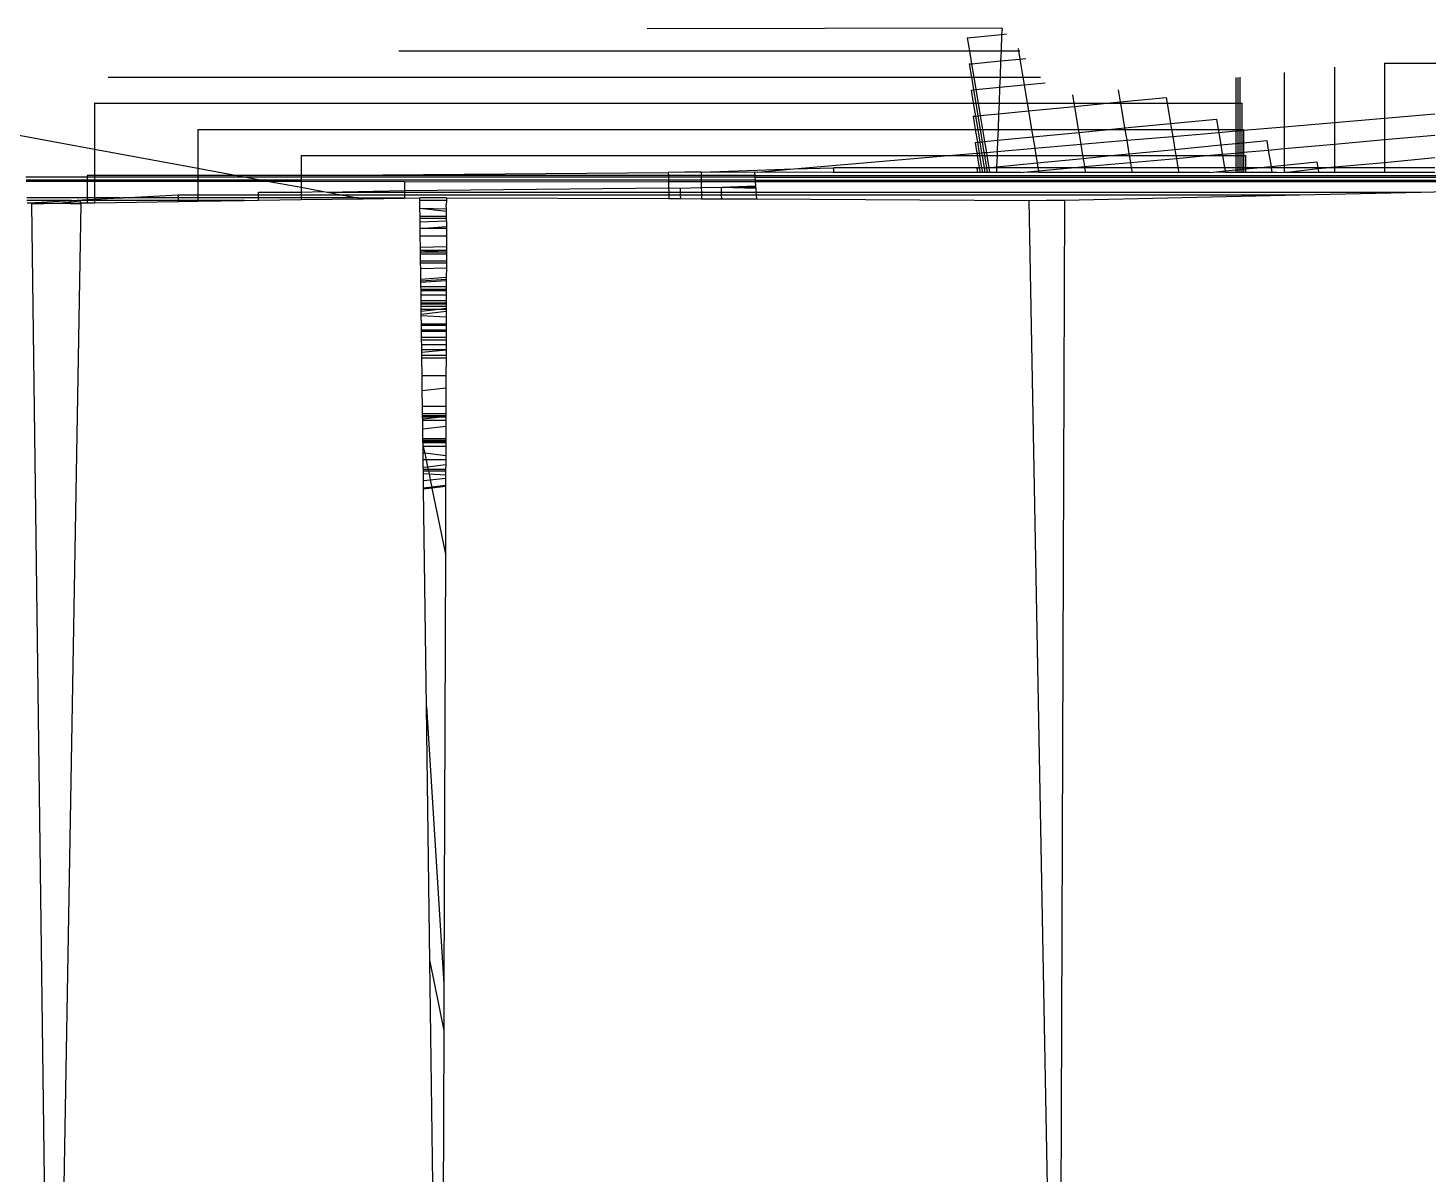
# Model space of a CAD drawing. Extents: x -24961 to 905641, y -154323 to 635957.
# Drawn here: x 395578.5 to 395630.2, y -104245.3 to -104203 of the extents above; entities that cross this region are included whole.
import ezdxf

# ---------------------------------------------------------------- set-up
doc = ezdxf.new("R2010")
doc.units = 0
doc.header["$LTSCALE"] = 1000
doc.header["$MEASUREMENT"] = 0

msp = doc.modelspace()

# ---------------------------------------------------------------- linework, layer by layer
for p, q in [((395601.382, -104202.993), (395614.49, -104202.972)), ((395614.506, -104202.993), (395614.481, -104203.209)), ((395614.49, -104202.972), (395614.506, -104202.993)), ((395613.209, -104203.333), (395614.481, -104203.209)), ((395613.209, -104203.333), (395613.29, -104203.82)), ((395614.481, -104203.209), (395614.458, -104203.82)), ((395614.481, -104203.209), (395614.663, -104203.192)), ((395592.202, -104203.82), (395613.29, -104203.82)), ((395613.29, -104203.82), (395614.458, -104203.82)), ((395613.29, -104203.82), (395613.369, -104204.292)), ((395614.458, -104203.82), (395614.444, -104204.188)), ((395614.444, -104204.188), (395615.154, -104204.119)), ((395614.458, -104203.82), (395615.104, -104203.82)), ((395615.089, -104203.734), (395615.104, -104203.82)), ((395615.104, -104203.82), (395615.154, -104204.119)), ((395615.104, -104203.82), (395615.157, -104203.82)), ((395615.154, -104204.119), (395615.376, -104204.097)), ((395615.154, -104204.119), (395615.265, -104204.788)), ((395613.281, -104204.301), (395613.369, -104204.292)), ((395613.281, -104204.301), (395613.363, -104204.788)), ((395613.369, -104204.292), (395614.444, -104204.188)), ((395613.369, -104204.292), (395613.452, -104204.788)), ((395614.444, -104204.188), (395614.421, -104204.788)), ((395624.922, -104204.618), (395624.922, -104206.624)), ((395626.779, -104204.422), (395626.779, -104206.464)), ((395628.636, -104204.267), (395633.93, -104204.267)), ((395628.636, -104204.267), (395628.636, -104206.304)), ((395581.46, -104204.788), (395613.363, -104204.788)), ((395613.363, -104204.788), (395613.452, -104204.788)), ((395613.363, -104204.788), (395613.441, -104205.26)), ((395613.452, -104204.788), (395614.421, -104204.788)), ((395613.452, -104204.788), (395613.529, -104205.252)), ((395613.529, -104205.252), (395614.407, -104205.166)), ((395614.407, -104205.166), (395614.385, -104205.756)), ((395614.421, -104204.788), (395614.407, -104205.166)), ((395614.407, -104205.166), (395615.314, -104205.078)), ((395614.421, -104204.788), (395615.265, -104204.788)), ((395615.265, -104204.788), (395615.919, -104204.788)), ((395615.265, -104204.788), (395615.314, -104205.078)), ((395615.314, -104205.078), (395616.088, -104205.003)), ((395615.314, -104205.078), (395615.427, -104205.756)), ((395623.138, -104204.806), (395623.138, -104205.756)), ((395623.21, -104204.798), (395623.21, -104205.756)), ((395623.282, -104204.791), (395623.282, -104205.756)), ((395613.353, -104205.269), (395613.441, -104205.26)), ((395613.353, -104205.269), (395613.435, -104205.756)), ((395613.441, -104205.26), (395613.529, -104205.252)), ((395613.441, -104205.26), (395613.524, -104205.756)), ((395613.529, -104205.252), (395613.613, -104205.756)), ((395617.099, -104205.443), (395617.151, -104205.756)), ((395618.793, -104205.264), (395618.867, -104205.708)), ((395618.867, -104205.708), (395620.564, -104205.543)), ((395620.564, -104205.543), (395620.599, -104205.756)), ((395580.959, -104205.756), (395613.435, -104205.756)), ((395580.959, -104205.756), (395580.959, -104207.451)), ((395613.435, -104205.756), (395613.513, -104206.228)), ((395613.435, -104205.756), (395613.524, -104205.756)), ((395613.524, -104205.756), (395613.613, -104205.756)), ((395613.524, -104205.756), (395613.601, -104206.22)), ((395613.613, -104205.756), (395613.689, -104206.211)), ((395613.613, -104205.756), (395614.385, -104205.756)), ((395613.689, -104206.211), (395614.37, -104206.145)), ((395614.37, -104206.145), (395614.348, -104206.724)), ((395614.385, -104205.756), (395614.37, -104206.145)), ((395614.37, -104206.145), (395615.474, -104206.037)), ((395614.385, -104205.756), (395615.427, -104205.756)), ((395615.427, -104205.756), (395617.151, -104205.756)), ((395615.427, -104205.756), (395615.474, -104206.037)), ((395615.474, -104206.037), (395617.17, -104205.873)), ((395615.474, -104206.037), (395615.588, -104206.724)), ((395617.151, -104205.756), (395618.37, -104205.756)), ((395617.151, -104205.756), (395617.17, -104205.873)), ((395617.17, -104205.873), (395618.37, -104205.756)), ((395617.17, -104205.873), (395617.312, -104206.724)), ((395618.37, -104205.756), (395618.867, -104205.708)), ((395618.37, -104205.756), (395618.875, -104205.756)), ((395618.867, -104205.708), (395618.875, -104205.756)), ((395618.875, -104205.756), (395620.599, -104205.756)), ((395618.875, -104205.756), (395619.027, -104206.667)), ((395620.599, -104205.756), (395623.138, -104205.756)), ((395620.599, -104205.756), (395620.724, -104206.502)), ((395623.138, -104205.756), (395623.138, -104206.724)), ((395623.138, -104205.756), (395623.21, -104205.756)), ((395623.21, -104205.756), (395623.21, -104206.724)), ((395623.21, -104205.756), (395623.282, -104205.756)), ((395623.282, -104205.756), (395623.282, -104206.724)), ((395623.282, -104205.756), (395623.354, -104205.756)), ((395623.354, -104205.756), (395623.354, -104206.724)), ((395628.636, -104206.304), (395630.492, -104206.145)), ((395584.776, -104206.724), (395613.507, -104206.724)), ((395584.776, -104206.724), (395584.776, -104208.155)), ((395613.426, -104206.237), (395613.513, -104206.228)), ((395613.426, -104206.237), (395613.507, -104206.724)), ((395613.507, -104206.724), (395613.596, -104206.724)), ((395613.507, -104206.724), (395613.586, -104207.196)), ((395613.513, -104206.228), (395613.601, -104206.22)), ((395613.513, -104206.228), (395613.596, -104206.724)), ((395613.596, -104206.724), (395613.685, -104206.724)), ((395613.596, -104206.724), (395613.673, -104207.187)), ((395613.601, -104206.22), (395613.689, -104206.211)), ((395613.601, -104206.22), (395613.685, -104206.724)), ((395613.685, -104206.724), (395613.775, -104206.724)), ((395613.685, -104206.724), (395613.761, -104207.179)), ((395613.689, -104206.211), (395613.775, -104206.724)), ((395613.775, -104206.724), (395614.348, -104206.724)), ((395613.775, -104206.724), (395613.849, -104207.17)), ((395614.348, -104206.724), (395614.333, -104207.123)), ((395614.348, -104206.724), (395615.588, -104206.724)), ((395615.588, -104206.724), (395617.312, -104206.724)), ((395615.588, -104206.724), (395615.634, -104206.997)), ((395617.312, -104206.724), (395617.33, -104206.832)), ((395617.312, -104206.724), (395618.442, -104206.724)), ((395617.33, -104206.832), (395618.442, -104206.724)), ((395618.442, -104206.724), (395619.027, -104206.667)), ((395618.442, -104206.724), (395619.036, -104206.724)), ((395619.027, -104206.667), (395620.724, -104206.502)), ((395619.027, -104206.667), (395619.036, -104206.724)), ((395619.036, -104206.724), (395619.103, -104207.125)), ((395619.036, -104206.724), (395620.761, -104206.724)), ((395620.724, -104206.502), (395622.42, -104206.337)), ((395620.724, -104206.502), (395620.761, -104206.724)), ((395620.761, -104206.724), (395620.803, -104206.979)), ((395620.761, -104206.724), (395622.485, -104206.724)), ((395622.42, -104206.337), (395622.485, -104206.724)), ((395622.485, -104206.724), (395622.503, -104206.832)), ((395622.485, -104206.724), (395623.138, -104206.724)), ((395623.138, -104206.724), (395623.138, -104206.778)), ((395623.138, -104206.724), (395623.21, -104206.724)), ((395623.21, -104206.724), (395623.21, -104206.772)), ((395623.21, -104206.724), (395623.282, -104206.724)), ((395623.282, -104206.724), (395623.282, -104206.765)), ((395623.282, -104206.724), (395623.354, -104206.724)), ((395623.354, -104206.724), (395623.354, -104206.759)), ((395623.354, -104206.724), (395623.426, -104206.724)), ((395623.426, -104206.753), (395624.922, -104206.624)), ((395623.426, -104206.724), (395623.426, -104206.753)), ((395624.922, -104206.624), (395626.779, -104206.464)), ((395624.922, -104206.624), (395624.922, -104207.433)), ((395626.779, -104206.464), (395628.636, -104206.304)), ((395626.779, -104206.464), (395626.779, -104207.266)), ((395628.636, -104206.304), (395628.636, -104207.099)), ((395577.142, -104206.746), (395580.959, -104207.451)), ((395613.498, -104207.205), (395613.586, -104207.196)), ((395613.498, -104207.205), (395613.564, -104207.602)), ((395613.586, -104207.196), (395613.673, -104207.187)), ((395613.586, -104207.196), (395613.652, -104207.594)), ((395613.673, -104207.187), (395613.761, -104207.179)), ((395613.673, -104207.187), (395613.74, -104207.587)), ((395613.761, -104207.179), (395613.849, -104207.17)), ((395613.761, -104207.179), (395613.828, -104207.579)), ((395613.849, -104207.17), (395614.333, -104207.123)), ((395613.849, -104207.17), (395613.916, -104207.572)), ((395614.333, -104207.123), (395614.317, -104207.537)), ((395614.333, -104207.123), (395615.634, -104206.997)), ((395615.634, -104206.997), (395617.33, -104206.832)), ((395615.634, -104206.997), (395615.704, -104207.418)), ((395617.33, -104206.832), (395617.404, -104207.271)), ((395617.404, -104207.271), (395619.103, -104207.125)), ((395619.103, -104207.125), (395620.803, -104206.979)), ((395619.103, -104207.125), (395619.187, -104207.626)), ((395620.803, -104206.979), (395622.503, -104206.832)), ((395620.803, -104206.979), (395620.884, -104207.461)), ((395622.503, -104206.832), (395623.138, -104206.778)), ((395622.503, -104206.832), (395622.58, -104207.296)), ((395623.138, -104206.778), (395623.21, -104206.772)), ((395623.138, -104206.778), (395623.138, -104207.242)), ((395623.138, -104207.242), (395623.21, -104207.235)), ((395623.21, -104206.772), (395623.282, -104206.765)), ((395623.21, -104206.772), (395623.21, -104207.235)), ((395623.21, -104207.235), (395623.282, -104207.228)), ((395623.21, -104207.235), (395623.21, -104207.587)), ((395623.282, -104206.765), (395623.354, -104206.759)), ((395623.282, -104206.765), (395623.282, -104207.228)), ((395623.282, -104207.228), (395623.354, -104207.221)), ((395623.282, -104207.228), (395623.282, -104207.581)), ((395623.354, -104206.759), (395623.426, -104206.753)), ((395623.354, -104206.759), (395623.354, -104207.221)), ((395623.354, -104207.221), (395623.426, -104207.214)), ((395623.354, -104207.221), (395623.354, -104207.574)), ((395623.426, -104206.753), (395623.426, -104207.214)), ((395623.426, -104207.214), (395624.277, -104207.131)), ((395623.426, -104207.214), (395623.426, -104207.568)), ((395624.277, -104207.131), (395624.336, -104207.486)), ((395626.779, -104207.266), (395628.636, -104207.099)), ((395628.636, -104207.099), (395630.492, -104206.932)), ((395628.636, -104207.099), (395628.636, -104207.939)), ((395580.959, -104207.451), (395584.776, -104208.155)), ((395580.959, -104207.451), (395580.959, -104208.423)), ((395588.593, -104207.692), (395612.521, -104207.692)), ((395588.593, -104207.692), (395588.593, -104208.423)), ((395606.804, -104208.184), (395612.521, -104207.692)), ((395612.521, -104207.692), (395613.564, -104207.602)), ((395612.521, -104207.692), (395613.579, -104207.692)), ((395613.564, -104207.602), (395613.652, -104207.594)), ((395613.564, -104207.602), (395613.579, -104207.692)), ((395613.579, -104207.692), (395613.668, -104207.692)), ((395613.579, -104207.692), (395613.654, -104208.141)), ((395613.652, -104207.594), (395613.74, -104207.587)), ((395613.652, -104207.594), (395613.668, -104207.692)), ((395613.668, -104207.692), (395613.758, -104207.692)), ((395613.668, -104207.692), (395613.743, -104208.141)), ((395613.74, -104207.587), (395613.828, -104207.579)), ((395613.74, -104207.587), (395613.758, -104207.692)), ((395613.758, -104207.692), (395613.833, -104208.141)), ((395613.758, -104207.692), (395613.847, -104207.692)), ((395613.828, -104207.579), (395613.916, -104207.572)), ((395613.828, -104207.579), (395613.847, -104207.692)), ((395613.847, -104207.692), (395613.922, -104208.141)), ((395613.847, -104207.692), (395613.936, -104207.692)), ((395613.916, -104207.572), (395614.317, -104207.537)), ((395613.916, -104207.572), (395613.936, -104207.692)), ((395613.936, -104207.692), (395614.011, -104208.141)), ((395613.936, -104207.692), (395614.311, -104207.692)), ((395614.311, -104207.692), (395614.296, -104208.102)), ((395614.317, -104207.537), (395614.311, -104207.692)), ((395614.311, -104207.692), (395615.75, -104207.692)), ((395614.317, -104207.537), (395615.704, -104207.418)), ((395615.704, -104207.418), (395617.404, -104207.271)), ((395615.704, -104207.418), (395615.75, -104207.692)), ((395615.75, -104207.692), (395617.474, -104207.692)), ((395615.75, -104207.692), (395615.794, -104207.956)), ((395617.404, -104207.271), (395617.474, -104207.692)), ((395617.474, -104207.692), (395617.49, -104207.791)), ((395617.474, -104207.692), (395618.514, -104207.692)), ((395617.49, -104207.791), (395618.514, -104207.692)), ((395618.514, -104207.692), (395619.187, -104207.626)), ((395618.514, -104207.692), (395619.198, -104207.692)), ((395619.187, -104207.626), (395620.884, -104207.461)), ((395619.187, -104207.626), (395619.198, -104207.692)), ((395619.198, -104207.692), (395619.24, -104207.944)), ((395619.198, -104207.692), (395620.922, -104207.692)), ((395620.884, -104207.461), (395622.58, -104207.296)), ((395620.884, -104207.461), (395620.922, -104207.692)), ((395620.922, -104207.692), (395620.939, -104207.791)), ((395620.922, -104207.692), (395622.048, -104207.692)), ((395620.939, -104207.791), (395622.048, -104207.692)), ((395622.048, -104207.692), (395622.637, -104207.639)), ((395622.048, -104207.692), (395622.646, -104207.692)), ((395622.58, -104207.296), (395623.138, -104207.242)), ((395622.58, -104207.296), (395622.637, -104207.639)), ((395622.637, -104207.639), (395623.138, -104207.594)), ((395622.637, -104207.639), (395622.646, -104207.692)), ((395622.646, -104207.692), (395622.721, -104208.141)), ((395622.646, -104207.692), (395623.138, -104207.692)), ((395623.138, -104207.242), (395623.138, -104207.594)), ((395623.138, -104207.594), (395623.21, -104207.587)), ((395623.138, -104207.594), (395623.138, -104207.692)), ((395623.138, -104207.692), (395623.138, -104208.141)), ((395623.138, -104207.692), (395623.21, -104207.692)), ((395623.21, -104207.587), (395623.282, -104207.581)), ((395623.21, -104207.587), (395623.21, -104207.692)), ((395623.21, -104207.692), (395623.21, -104208.141)), ((395623.21, -104207.692), (395623.282, -104207.692)), ((395623.282, -104207.581), (395623.354, -104207.574)), ((395623.282, -104207.581), (395623.282, -104207.692)), ((395623.282, -104207.692), (395623.282, -104208.141)), ((395623.282, -104207.692), (395623.354, -104207.692)), ((395623.354, -104207.574), (395623.426, -104207.568)), ((395623.354, -104207.574), (395623.354, -104207.692)), ((395623.354, -104207.692), (395623.354, -104208.141)), ((395623.354, -104207.692), (395623.426, -104207.692)), ((395623.426, -104207.568), (395624.336, -104207.486)), ((395623.426, -104207.568), (395623.426, -104207.692)), ((395623.426, -104207.692), (395623.426, -104208.141)), ((395623.426, -104207.692), (395623.499, -104207.692)), ((395623.499, -104207.692), (395623.499, -104208.141)), ((395624.336, -104207.486), (395624.922, -104207.433)), ((395624.336, -104207.486), (395624.437, -104208.091)), ((395624.922, -104207.433), (395626.779, -104207.266)), ((395624.922, -104207.433), (395624.922, -104208.043)), ((395626.779, -104207.266), (395626.779, -104208.111)), ((395584.776, -104208.155), (395584.776, -104208.423)), ((395584.776, -104208.155), (395586.227, -104208.423)), ((395603.38, -104208.298), (395606.804, -104208.184)), ((395605.474, -104208.298), (395606.804, -104208.184)), ((395606.804, -104208.184), (395608.263, -104208.141)), ((395608.263, -104208.141), (395608.267, -104208.309)), ((395613.654, -104208.141), (395608.263, -104208.141)), ((395613.57, -104208.172), (395613.654, -104208.141)), ((395613.57, -104208.172), (395613.593, -104208.309)), ((395613.743, -104208.141), (395613.654, -104208.141)), ((395613.654, -104208.141), (395613.682, -104208.309)), ((395613.833, -104208.141), (395613.743, -104208.141)), ((395613.743, -104208.141), (395613.771, -104208.309)), ((395613.833, -104208.141), (395613.861, -104208.309)), ((395613.833, -104208.141), (395613.922, -104208.141)), ((395614.011, -104208.141), (395613.922, -104208.141)), ((395613.922, -104208.141), (395613.95, -104208.309)), ((395614.011, -104208.141), (395614.296, -104208.102)), ((395614.011, -104208.141), (395614.039, -104208.309)), ((395614.294, -104208.141), (395614.011, -104208.141)), ((395614.294, -104208.141), (395614.288, -104208.309)), ((395614.296, -104208.102), (395614.294, -104208.141)), ((395615.825, -104208.141), (395614.294, -104208.141)), ((395614.296, -104208.102), (395615.794, -104207.956)), ((395615.306, -104208.298), (395615.843, -104208.25)), ((395615.794, -104207.956), (395617.49, -104207.791)), ((395615.794, -104207.956), (395615.825, -104208.141)), ((395617.052, -104208.141), (395615.825, -104208.141)), ((395615.825, -104208.141), (395615.843, -104208.25)), ((395615.843, -104208.25), (395617.052, -104208.141)), ((395615.843, -104208.25), (395615.853, -104208.309)), ((395617.052, -104208.141), (395617.541, -104208.097)), ((395617.549, -104208.141), (395617.052, -104208.141)), ((395617.49, -104207.791), (395617.541, -104208.097)), ((395617.541, -104208.097), (395619.24, -104207.944)), ((395617.541, -104208.097), (395617.549, -104208.141)), ((395617.549, -104208.141), (395617.577, -104208.309)), ((395619.273, -104208.141), (395617.549, -104208.141)), ((395619.24, -104207.944), (395620.939, -104207.791)), ((395619.24, -104207.944), (395619.273, -104208.141)), ((395619.273, -104208.141), (395619.301, -104208.309)), ((395620.997, -104208.141), (395619.273, -104208.141)), ((395620.939, -104207.791), (395620.997, -104208.141)), ((395620.997, -104208.141), (395621.025, -104208.309)), ((395622.721, -104208.141), (395620.997, -104208.141)), ((395622.302, -104208.298), (395622.74, -104208.256)), ((395622.721, -104208.141), (395622.74, -104208.256)), ((395623.138, -104208.141), (395622.721, -104208.141)), ((395622.74, -104208.256), (395623.138, -104208.217)), ((395622.74, -104208.256), (395622.749, -104208.309)), ((395623.138, -104208.141), (395623.138, -104208.217)), ((395623.21, -104208.141), (395623.138, -104208.141)), ((395623.138, -104208.217), (395623.21, -104208.21)), ((395623.138, -104208.217), (395623.138, -104208.309)), ((395623.21, -104208.141), (395623.21, -104208.21)), ((395623.282, -104208.141), (395623.21, -104208.141)), ((395623.21, -104208.21), (395623.282, -104208.203)), ((395623.21, -104208.21), (395623.21, -104208.309)), ((395623.282, -104208.141), (395623.282, -104208.203)), ((395623.354, -104208.141), (395623.282, -104208.141)), ((395623.282, -104208.203), (395623.354, -104208.196)), ((395623.282, -104208.203), (395623.282, -104208.309)), ((395623.354, -104208.141), (395623.354, -104208.196)), ((395623.426, -104208.141), (395623.354, -104208.141)), ((395623.354, -104208.196), (395623.426, -104208.189)), ((395623.354, -104208.196), (395623.354, -104208.309)), ((395623.426, -104208.141), (395623.426, -104208.189)), ((395623.499, -104208.141), (395623.426, -104208.141)), ((395623.426, -104208.189), (395623.499, -104208.182)), ((395623.426, -104208.189), (395623.426, -104208.309)), ((395623.499, -104208.141), (395623.499, -104208.182)), ((395623.499, -104208.182), (395623.917, -104208.141)), ((395623.917, -104208.141), (395623.499, -104208.141)), ((395623.499, -104208.182), (395623.499, -104208.309)), ((395623.917, -104208.141), (395624.437, -104208.091)), ((395624.445, -104208.141), (395623.917, -104208.141)), ((395624.437, -104208.091), (395624.922, -104208.043)), ((395624.437, -104208.091), (395624.445, -104208.141)), ((395624.445, -104208.141), (395624.473, -104208.309)), ((395624.922, -104208.141), (395624.445, -104208.141)), ((395624.922, -104208.043), (395626.133, -104207.926)), ((395624.922, -104208.043), (395624.922, -104208.141)), ((395624.922, -104208.141), (395624.922, -104208.309)), ((395626.169, -104208.141), (395624.922, -104208.141)), ((395624.922, -104208.309), (395626.174, -104208.168)), ((395626.133, -104207.926), (395626.169, -104208.141)), ((395626.169, -104208.141), (395626.174, -104208.168)), ((395626.46, -104208.141), (395626.169, -104208.141)), ((395626.174, -104208.168), (395626.46, -104208.141)), ((395626.174, -104208.168), (395626.197, -104208.309)), ((395626.46, -104208.141), (395626.779, -104208.111)), ((395626.779, -104208.141), (395626.46, -104208.141)), ((395626.779, -104208.111), (395628.636, -104207.939)), ((395626.779, -104208.111), (395626.779, -104208.141)), ((395626.779, -104208.141), (395626.779, -104208.309)), ((395628.636, -104208.141), (395626.779, -104208.141)), ((395628.636, -104207.939), (395630.492, -104207.766)), ((395628.636, -104207.939), (395628.636, -104208.141)), ((395628.636, -104208.141), (395628.636, -104208.309)), ((395630.492, -104208.141), (395628.636, -104208.141)), ((395580.682, -104208.485), (395578.422, -104208.485)), ((395580.683, -104208.592), (395578.427, -104208.592)), ((395580.683, -104208.643), (395578.429, -104208.643)), ((395580.959, -104208.423), (395580.682, -104208.423)), ((395580.682, -104208.423), (395580.682, -104208.485)), ((395580.959, -104208.485), (395580.682, -104208.485)), ((395580.682, -104208.485), (395580.683, -104208.592)), ((395580.959, -104208.592), (395580.683, -104208.592)), ((395580.683, -104208.592), (395580.683, -104208.643)), ((395580.683, -104208.643), (395580.686, -104209.25)), ((395580.959, -104208.643), (395580.683, -104208.643)), ((395584.776, -104208.423), (395580.959, -104208.423)), ((395580.959, -104208.423), (395580.959, -104208.485)), ((395584.776, -104208.485), (395580.959, -104208.485)), ((395580.959, -104208.485), (395580.959, -104208.592)), ((395584.776, -104208.592), (395580.959, -104208.592)), ((395580.959, -104208.592), (395580.959, -104208.643)), ((395580.959, -104208.643), (395580.959, -104209.25)), ((395584.776, -104208.643), (395580.959, -104208.643)), ((395586.227, -104208.423), (395584.776, -104208.423)), ((395584.776, -104208.423), (395584.776, -104208.485)), ((395586.564, -104208.485), (395584.776, -104208.485)), ((395584.776, -104208.485), (395584.776, -104208.592)), ((395584.776, -104208.592), (395584.776, -104208.643)), ((395587.139, -104208.592), (395584.776, -104208.592)), ((395584.776, -104208.643), (395584.776, -104209.134)), ((395587.416, -104208.643), (395584.776, -104208.643)), ((395588.593, -104208.423), (395586.227, -104208.423)), ((395586.227, -104208.423), (395586.564, -104208.485)), ((395588.593, -104208.485), (395586.564, -104208.485)), ((395586.564, -104208.485), (395587.139, -104208.592)), ((395588.593, -104208.592), (395587.139, -104208.592)), ((395587.139, -104208.592), (395587.416, -104208.643)), ((395588.593, -104208.643), (395587.416, -104208.643)), ((395587.416, -104208.643), (395588.593, -104208.86)), ((395588.593, -104208.423), (395602.161, -104208.319)), ((395588.593, -104208.423), (395588.593, -104208.485)), ((395602.164, -104208.423), (395588.593, -104208.423)), ((395588.593, -104208.485), (395588.593, -104208.592)), ((395602.165, -104208.485), (395588.593, -104208.485)), ((395588.593, -104208.592), (395588.593, -104208.643)), ((395602.168, -104208.592), (395588.593, -104208.592)), ((395588.593, -104208.643), (395588.593, -104208.86)), ((395592.41, -104208.66), (395588.593, -104208.643)), ((395592.41, -104208.66), (395602.169, -104208.643)), ((395592.41, -104208.66), (395592.41, -104208.982)), ((395602.77, -104208.302), (395602.161, -104208.319)), ((395602.161, -104208.319), (395602.164, -104208.423)), ((395602.164, -104208.423), (395602.165, -104208.485)), ((395603.381, -104208.423), (395602.164, -104208.423)), ((395602.165, -104208.485), (395602.168, -104208.592)), ((395603.381, -104208.485), (395602.165, -104208.485)), ((395602.168, -104208.592), (395602.169, -104208.643)), ((395603.382, -104208.592), (395602.168, -104208.592)), ((395602.169, -104208.643), (395603.382, -104208.643)), ((395602.169, -104208.643), (395602.175, -104208.881)), ((395603.38, -104208.298), (395602.77, -104208.302)), ((395605.349, -104208.309), (395603.38, -104208.298)), ((395603.38, -104208.298), (395603.381, -104208.423)), ((395605.358, -104208.423), (395603.381, -104208.423)), ((395603.381, -104208.423), (395603.381, -104208.485)), ((395603.381, -104208.485), (395603.382, -104208.592)), ((395605.362, -104208.485), (395603.381, -104208.485)), ((395603.382, -104208.592), (395603.382, -104208.643)), ((395605.37, -104208.592), (395603.382, -104208.592)), ((395603.382, -104208.643), (395605.374, -104208.643)), ((395603.382, -104208.643), (395603.383, -104208.869)), ((395605.474, -104208.298), (395605.349, -104208.309)), ((395605.349, -104208.309), (395605.358, -104208.423)), ((395605.358, -104208.423), (395605.362, -104208.485)), ((395605.358, -104208.423), (395654.776, -104208.423)), ((395605.362, -104208.485), (395605.37, -104208.592)), ((395605.362, -104208.485), (395652.516, -104208.485)), ((395605.37, -104208.592), (395605.374, -104208.643)), ((395605.37, -104208.592), (395650.054, -104208.607)), ((395605.374, -104208.643), (395605.386, -104208.802)), ((395605.374, -104208.643), (395648.396, -104208.643)), ((395608.267, -104208.309), (395605.474, -104208.298)), ((395613.593, -104208.309), (395608.267, -104208.309)), ((395613.682, -104208.309), (395613.593, -104208.309)), ((395613.771, -104208.309), (395613.682, -104208.309)), ((395613.861, -104208.309), (395613.771, -104208.309)), ((395613.95, -104208.309), (395613.861, -104208.309)), ((395614.039, -104208.309), (395613.95, -104208.309)), ((395614.288, -104208.309), (395614.039, -104208.309)), ((395615.187, -104208.309), (395614.288, -104208.309)), ((395615.187, -104208.309), (395615.306, -104208.298)), ((395615.853, -104208.309), (395615.306, -104208.298)), ((395617.577, -104208.309), (395615.853, -104208.309)), ((395619.301, -104208.309), (395617.577, -104208.309)), ((395621.025, -104208.309), (395619.301, -104208.309)), ((395622.191, -104208.309), (395621.025, -104208.309)), ((395622.191, -104208.309), (395622.302, -104208.298)), ((395622.749, -104208.309), (395622.302, -104208.298)), ((395623.138, -104208.309), (395622.749, -104208.309)), ((395623.21, -104208.309), (395623.138, -104208.309)), ((395623.282, -104208.309), (395623.21, -104208.309)), ((395623.354, -104208.309), (395623.282, -104208.309)), ((395623.426, -104208.309), (395623.354, -104208.309)), ((395623.499, -104208.309), (395623.426, -104208.309)), ((395624.473, -104208.309), (395623.499, -104208.309)), ((395624.657, -104208.309), (395624.473, -104208.309)), ((395624.657, -104208.309), (395624.773, -104208.298)), ((395624.773, -104208.298), (395624.922, -104208.309)), ((395626.197, -104208.309), (395624.922, -104208.309)), ((395626.779, -104208.309), (395626.197, -104208.309)), ((395628.636, -104208.309), (395626.779, -104208.309)), ((395630.492, -104208.309), (395628.636, -104208.309)), ((395629.985, -104209.038), (395648.396, -104208.643)), ((395580.686, -104209.25), (395578.455, -104209.25)), ((395580.686, -104209.25), (395580.686, -104209.317)), ((395580.959, -104209.25), (395580.686, -104209.25)), ((395580.686, -104209.317), (395580.959, -104209.302)), ((395580.959, -104209.25), (395580.959, -104209.302)), ((395580.959, -104209.302), (395581.908, -104209.25)), ((395581.908, -104209.25), (395580.959, -104209.25)), ((395580.959, -104209.302), (395580.959, -104209.349)), ((395581.908, -104209.25), (395582.009, -104209.245)), ((395582.009, -104209.245), (395584.048, -104209.134)), ((395584.055, -104209.25), (395582.009, -104209.245)), ((395584.048, -104209.134), (395584.776, -104209.134)), ((395584.055, -104209.25), (395584.048, -104209.134)), ((395584.061, -104209.349), (395584.055, -104209.25)), ((395584.776, -104209.25), (395584.055, -104209.25)), ((395584.776, -104209.134), (395587.016, -104209.134)), ((395584.776, -104209.134), (395584.776, -104209.25)), ((395584.776, -104209.25), (395584.776, -104209.349)), ((395587.018, -104209.25), (395584.776, -104209.25)), ((395587.015, -104209.038), (395588.593, -104209.038)), ((395587.016, -104209.134), (395587.015, -104209.038)), ((395587.018, -104209.25), (395587.016, -104209.134)), ((395587.016, -104209.134), (395588.593, -104209.134)), ((395587.019, -104209.341), (395587.018, -104209.25)), ((395588.593, -104209.25), (395587.018, -104209.25)), ((395588.593, -104208.86), (395588.593, -104209.038)), ((395588.593, -104208.86), (395589.421, -104209.013)), ((395588.593, -104209.038), (395589.421, -104209.013)), ((395588.593, -104209.038), (395588.593, -104209.134)), ((395588.593, -104209.134), (395590.076, -104209.134)), ((395588.593, -104209.134), (395588.593, -104209.25)), ((395590.677, -104209.245), (395588.593, -104209.25)), ((395588.593, -104209.25), (395588.593, -104209.317)), ((395588.593, -104209.317), (395590.88, -104209.282)), ((395589.421, -104209.013), (395589.556, -104209.038)), ((395589.556, -104209.038), (395592.41, -104208.982)), ((395589.556, -104209.038), (395592.41, -104209.038)), ((395589.556, -104209.038), (395590.076, -104209.134)), ((395590.076, -104209.134), (395592.41, -104209.134)), ((395590.076, -104209.134), (395590.677, -104209.245)), ((395590.677, -104209.245), (395590.707, -104209.25)), ((395590.707, -104209.25), (395590.88, -104209.282)), ((395592.41, -104209.259), (395590.707, -104209.25)), ((395590.88, -104209.282), (395592.41, -104209.259)), ((395592.41, -104208.982), (395602.175, -104208.881)), ((395592.41, -104208.982), (395592.41, -104209.038)), ((395592.41, -104209.038), (395592.41, -104209.134)), ((395592.41, -104209.038), (395602.179, -104209.038)), ((395592.41, -104209.134), (395592.41, -104209.259)), ((395592.41, -104209.134), (395602.181, -104209.134)), ((395592.41, -104209.259), (395592.979, -104209.25)), ((395593.969, -104209.245), (395592.979, -104209.25)), ((395592.98, -104209.349), (395592.979, -104209.25)), ((395593.969, -104209.245), (395602.185, -104209.278)), ((395593.969, -104209.245), (395593.969, -104209.349)), ((395602.175, -104208.881), (395602.179, -104209.038)), ((395602.175, -104208.881), (395602.609, -104208.894)), ((395602.179, -104209.038), (395602.181, -104209.134)), ((395602.179, -104209.038), (395602.615, -104209.038)), ((395602.181, -104209.134), (395602.185, -104209.278)), ((395602.181, -104209.134), (395602.618, -104209.134)), ((395602.185, -104209.278), (395602.623, -104209.28)), ((395602.609, -104208.894), (395603.383, -104208.869)), ((395602.615, -104209.038), (395602.609, -104208.894)), ((395602.618, -104209.134), (395602.615, -104209.038)), ((395602.615, -104209.038), (395603.384, -104209.038)), ((395602.623, -104209.28), (395602.618, -104209.134)), ((395602.618, -104209.134), (395603.384, -104209.134)), ((395602.623, -104209.28), (395603.385, -104209.283)), ((395603.383, -104208.869), (395604.131, -104208.861)), ((395603.383, -104208.869), (395603.384, -104209.038)), ((395603.384, -104209.038), (395603.384, -104209.134)), ((395603.384, -104209.038), (395604.133, -104209.038)), ((395603.384, -104209.134), (395603.385, -104209.283)), ((395603.384, -104209.134), (395604.134, -104209.134)), ((395603.385, -104209.283), (395604.136, -104209.286)), ((395604.131, -104208.861), (395605.386, -104208.802)), ((395604.131, -104208.861), (395605.39, -104208.861)), ((395604.131, -104208.861), (395605.392, -104208.894)), ((395604.133, -104209.038), (395604.131, -104208.861)), ((395604.134, -104209.134), (395604.133, -104209.038)), ((395604.133, -104209.038), (395605.403, -104209.038)), ((395604.136, -104209.286), (395604.134, -104209.134)), ((395604.134, -104209.134), (395605.41, -104209.134)), ((395604.136, -104209.286), (395605.422, -104209.291)), ((395605.386, -104208.802), (395605.39, -104208.861)), ((395605.39, -104208.861), (395605.392, -104208.894)), ((395605.392, -104208.894), (395605.403, -104209.038)), ((395605.403, -104209.038), (395605.41, -104209.134)), ((395605.403, -104209.038), (395629.985, -104209.038)), ((395605.41, -104209.134), (395605.422, -104209.291)), ((395605.41, -104209.134), (395625.508, -104209.134)), ((395605.422, -104209.291), (395615.488, -104209.349)), ((395616.8, -104209.337), (395625.508, -104209.134)), ((395625.508, -104209.134), (395629.985, -104209.038)), ((395580.101, -104209.349), (395578.459, -104209.349)), ((395578.463, -104209.432), (395578.535, -104209.434)), ((395578.535, -104209.434), (395580.101, -104209.349)), ((395578.535, -104209.434), (395579.538, -104209.454)), ((395578.622, -104209.468), (395579.538, -104209.454)), ((395578.622, -104209.468), (395579.404, -104269.463)), ((395580.454, -104209.473), (395579.404, -104269.463)), ((395579.538, -104209.454), (395579.65, -104209.453)), ((395579.65, -104209.453), (395580.417, -104209.362)), ((395579.65, -104209.453), (395580.433, -104209.441)), ((395579.65, -104209.453), (395580.454, -104209.473)), ((395580.101, -104209.349), (395580.31, -104209.337)), ((395580.31, -104209.337), (395580.686, -104209.317)), ((395580.417, -104209.362), (395580.31, -104209.337)), ((395580.686, -104209.349), (395580.417, -104209.362)), ((395580.417, -104209.362), (395580.433, -104209.441)), ((395580.433, -104209.441), (395580.687, -104209.437)), ((395580.686, -104209.317), (395580.686, -104209.349)), ((395580.686, -104209.349), (395580.687, -104209.437)), ((395580.959, -104209.349), (395580.686, -104209.349)), ((395580.687, -104209.437), (395580.959, -104209.433)), ((395580.959, -104209.349), (395580.959, -104209.433)), ((395584.061, -104209.349), (395580.959, -104209.349)), ((395580.959, -104209.433), (395584.064, -104209.386)), ((395584.064, -104209.386), (395584.061, -104209.349)), ((395584.776, -104209.349), (395584.061, -104209.349)), ((395584.064, -104209.386), (395584.776, -104209.375)), ((395584.776, -104209.349), (395584.776, -104209.375)), ((395584.776, -104209.375), (395586.499, -104209.349)), ((395586.499, -104209.349), (395584.776, -104209.349)), ((395586.499, -104209.349), (395587.019, -104209.341)), ((395587.019, -104209.341), (395588.593, -104209.317)), ((395593.969, -104209.349), (395592.98, -104209.349)), ((395592.984, -104209.639), (395592.98, -104209.349)), ((395592.984, -104209.639), (395593.967, -104209.747)), ((395592.984, -104209.639), (395593.968, -104209.655)), ((395592.988, -104209.931), (395592.984, -104209.639)), ((395593.969, -104209.349), (395593.954, -104209.524)), ((395593.968, -104209.655), (395593.954, -104209.524)), ((395593.967, -104209.747), (395593.968, -104209.655)), ((395593.967, -104209.931), (395593.967, -104209.747)), ((395615.488, -104209.349), (395616.144, -104209.335)), ((395615.488, -104209.349), (395616.592, -104269.337)), ((395616.144, -104209.335), (395616.8, -104209.337)), ((395616.8, -104209.337), (395616.592, -104269.337)), ((395592.988, -104209.931), (395593.967, -104209.931)), ((395592.988, -104210), (395592.988, -104209.931)), ((395592.988, -104210), (395593.966, -104210)), ((395592.99, -104210.136), (395592.988, -104210)), ((395592.99, -104210.136), (395593.966, -104210.096)), ((395592.994, -104210.385), (395592.99, -104210.136)), ((395592.994, -104210.385), (395593.965, -104210.307)), ((395593.966, -104210.096), (395593.965, -104210.307)), ((395593.965, -104210.307), (395593.965, -104210.385)), ((395593.966, -104210), (395593.967, -104209.931)), ((395593.966, -104210.096), (395593.966, -104210)), ((395593.965, -104210.385), (395592.994, -104210.385)), ((395592.997, -104210.671), (395592.994, -104210.385)), ((395593.964, -104210.671), (395592.997, -104210.671)), ((395593.003, -104211.076), (395592.997, -104210.671)), ((395593.964, -104210.671), (395593.963, -104211.047)), ((395593.965, -104210.385), (395593.964, -104210.671)), ((395593.003, -104211.076), (395593.963, -104211.047)), ((395593.004, -104211.19), (395593.003, -104211.076)), ((395593.004, -104211.19), (395593.962, -104211.19)), ((395593.005, -104211.265), (395593.004, -104211.19)), ((395593.962, -104211.19), (395593.005, -104211.265)), ((395593.962, -104211.265), (395593.005, -104211.265)), ((395593.006, -104211.336), (395593.005, -104211.265)), ((395593.962, -104211.336), (395593.006, -104211.336)), ((395593.009, -104211.589), (395593.006, -104211.336)), ((395593.962, -104211.336), (395593.961, -104211.589)), ((395593.963, -104211.047), (395593.962, -104211.19)), ((395593.962, -104211.19), (395593.962, -104211.265)), ((395593.962, -104211.265), (395593.962, -104211.336)), ((395593.961, -104211.589), (395593.009, -104211.589)), ((395593.01, -104211.666), (395593.009, -104211.589)), ((395593.961, -104211.666), (395593.01, -104211.666)), ((395593.013, -104211.867), (395593.01, -104211.666)), ((395593.013, -104211.867), (395593.96, -104211.833)), ((395593.018, -104212.252), (395593.013, -104211.867)), ((395593.96, -104211.833), (395593.959, -104212.186)), ((395593.961, -104211.666), (395593.96, -104211.833)), ((395593.961, -104211.589), (395593.961, -104211.666)), ((395593.018, -104212.252), (395593.959, -104212.186)), ((395593.019, -104212.328), (395593.018, -104212.252)), ((395593.958, -104212.267), (395593.019, -104212.328)), ((395593.019, -104212.366), (395593.958, -104212.307)), ((395593.019, -104212.366), (395593.019, -104212.328)), ((395593.021, -104212.528), (395593.019, -104212.366)), ((395593.959, -104212.186), (395593.958, -104212.267)), ((395593.958, -104212.267), (395593.958, -104212.307)), ((395593.958, -104212.307), (395593.958, -104212.528)), ((395593.021, -104212.528), (395593.958, -104212.528)), ((395593.023, -104212.631), (395593.021, -104212.528)), ((395593.023, -104212.631), (395593.957, -104212.631)), ((395593.023, -104212.685), (395593.023, -104212.631)), ((395593.957, -104212.685), (395593.023, -104212.685)), ((395593.026, -104212.846), (395593.023, -104212.685)), ((395593.956, -104212.846), (395593.026, -104212.846)), ((395593.028, -104213.046), (395593.026, -104212.846)), ((395593.957, -104212.685), (395593.956, -104212.846)), ((395593.956, -104212.846), (395593.956, -104213.046)), ((395593.958, -104212.528), (395593.957, -104212.631)), ((395593.957, -104212.631), (395593.957, -104212.685)), ((395593.028, -104213.046), (395593.956, -104213.046)), ((395593.03, -104213.148), (395593.028, -104213.046)), ((395593.955, -104213.148), (395593.03, -104213.148)), ((395593.03, -104213.179), (395593.03, -104213.148)), ((395593.955, -104213.179), (395593.03, -104213.179)), ((395593.031, -104213.254), (395593.03, -104213.179)), ((395593.031, -104213.254), (395593.955, -104213.254)), ((395593.032, -104213.373), (395593.031, -104213.254)), ((395593.589, -104213.373), (395593.032, -104213.373)), ((395593.033, -104213.439), (395593.032, -104213.373)), ((395593.033, -104213.439), (395593.589, -104213.373)), ((395593.035, -104213.546), (395593.033, -104213.439)), ((395593.035, -104213.546), (395593.954, -104213.438)), ((395593.589, -104213.373), (395593.955, -104213.33)), ((395593.955, -104213.373), (395593.589, -104213.373)), ((395593.955, -104213.373), (395593.954, -104213.438)), ((395593.954, -104213.438), (395593.954, -104213.646)), ((395593.956, -104213.046), (395593.955, -104213.148)), ((395593.955, -104213.148), (395593.955, -104213.179)), ((395593.955, -104213.179), (395593.955, -104213.254)), ((395593.955, -104213.254), (395593.955, -104213.33)), ((395593.955, -104213.33), (395593.955, -104213.373)), ((395593.035, -104213.6), (395593.035, -104213.546)), ((395593.035, -104213.6), (395593.954, -104213.646)), ((395593.04, -104213.915), (395593.035, -104213.6)), ((395593.953, -104213.915), (395593.04, -104213.915)), ((395593.04, -104213.975), (395593.04, -104213.915)), ((395593.954, -104213.646), (395593.953, -104213.915)), ((395593.953, -104213.915), (395593.953, -104213.975)), ((395593.953, -104213.975), (395593.04, -104213.975)), ((395593.042, -104214.141), (395593.04, -104213.975)), ((395593.952, -104214.141), (395593.042, -104214.141)), ((395593.043, -104214.191), (395593.042, -104214.141)), ((395593.952, -104214.191), (395593.043, -104214.191)), ((395593.046, -104214.42), (395593.043, -104214.191)), ((395593.951, -104214.42), (395593.046, -104214.42)), ((395593.047, -104214.518), (395593.046, -104214.42)), ((395593.952, -104214.191), (395593.951, -104214.42)), ((395593.951, -104214.42), (395593.951, -104214.518)), ((395593.953, -104213.975), (395593.952, -104214.141)), ((395593.952, -104214.141), (395593.952, -104214.191)), ((395593.951, -104214.518), (395593.047, -104214.518)), ((395593.05, -104214.691), (395593.047, -104214.518)), ((395593.95, -104214.691), (395593.05, -104214.691)), ((395593.052, -104214.866), (395593.05, -104214.691)), ((395593.949, -104214.866), (395593.052, -104214.866)), ((395593.053, -104214.962), (395593.052, -104214.866)), ((395593.053, -104214.962), (395593.949, -104214.866)), ((395593.055, -104215.076), (395593.053, -104214.962)), ((395593.95, -104214.691), (395593.949, -104214.866)), ((395593.949, -104214.866), (395593.949, -104215.076)), ((395593.951, -104214.518), (395593.95, -104214.691)), ((395593.949, -104215.076), (395593.055, -104215.076)), ((395593.056, -104215.173), (395593.055, -104215.076)), ((395593.948, -104215.173), (395593.056, -104215.173)), ((395593.065, -104215.837), (395593.056, -104215.173)), ((395593.948, -104215.173), (395593.946, -104215.837)), ((395593.949, -104215.076), (395593.948, -104215.173)), ((395593.946, -104215.837), (395593.065, -104215.837)), ((395593.072, -104216.378), (395593.065, -104215.837)), ((395593.946, -104215.837), (395593.945, -104216.275)), ((395593.072, -104216.378), (395593.945, -104216.275)), ((395593.079, -104216.95), (395593.072, -104216.378)), ((395593.945, -104216.275), (395593.942, -104216.95)), ((395593.079, -104216.95), (395593.942, -104216.95)), ((395593.083, -104217.238), (395593.079, -104216.95)), ((395593.942, -104216.95), (395593.941, -104217.238)), ((395593.941, -104217.238), (395593.083, -104217.238)), ((395593.084, -104217.308), (395593.083, -104217.238)), ((395593.941, -104217.308), (395593.084, -104217.308)), ((395593.084, -104217.334), (395593.084, -104217.308)), ((395593.941, -104217.334), (395593.084, -104217.334)), ((395593.084, -104217.363), (395593.084, -104217.334)), ((395593.664, -104217.363), (395593.084, -104217.363)), ((395593.085, -104217.423), (395593.084, -104217.363)), ((395593.085, -104217.423), (395593.664, -104217.363)), ((395593.086, -104217.485), (395593.085, -104217.423)), ((395593.94, -104217.485), (395593.086, -104217.485)), ((395593.09, -104217.793), (395593.086, -104217.485)), ((395593.664, -104217.363), (395593.941, -104217.334)), ((395593.941, -104217.363), (395593.664, -104217.363)), ((395593.941, -104217.363), (395593.94, -104217.485)), ((395593.94, -104217.485), (395593.94, -104217.693)), ((395593.941, -104217.238), (395593.941, -104217.308)), ((395593.941, -104217.308), (395593.941, -104217.334)), ((395593.941, -104217.334), (395593.941, -104217.363)), ((395593.09, -104217.793), (395593.94, -104217.693)), ((395593.095, -104218.161), (395593.09, -104217.793)), ((395593.94, -104217.693), (395593.938, -104218.161)), ((395593.938, -104218.161), (395593.095, -104218.161)), ((395593.096, -104218.227), (395593.095, -104218.161)), ((395593.938, -104218.227), (395593.096, -104218.227)), ((395593.096, -104218.273), (395593.096, -104218.227)), ((395593.938, -104218.273), (395593.096, -104218.273)), ((395593.097, -104218.307), (395593.096, -104218.273)), ((395593.937, -104218.307), (395593.097, -104218.307)), ((395593.099, -104218.449), (395593.097, -104218.307)), ((395593.937, -104218.449), (395593.099, -104218.449)), ((395593.102, -104218.684), (395593.099, -104218.449)), ((395593.099, -104218.449), (395593.168, -104218.693)), ((395593.937, -104218.449), (395593.936, -104218.794)), ((395593.938, -104218.273), (395593.937, -104218.307)), ((395593.937, -104218.307), (395593.937, -104218.449)), ((395593.938, -104218.161), (395593.938, -104218.227)), ((395593.938, -104218.227), (395593.938, -104218.273)), ((395593.168, -104218.693), (395593.102, -104218.684)), ((395593.105, -104218.934), (395593.102, -104218.684)), ((395593.217, -104218.934), (395593.105, -104218.934)), ((395593.108, -104219.209), (395593.105, -104218.934)), ((395593.936, -104218.794), (395593.168, -104218.693)), ((395593.168, -104218.693), (395593.217, -104218.934)), ((395593.935, -104218.934), (395593.217, -104218.934)), ((395593.217, -104218.934), (395593.269, -104219.19)), ((395593.269, -104219.19), (395593.935, -104219.112)), ((395593.935, -104219.112), (395593.934, -104219.296)), ((395593.936, -104218.794), (395593.935, -104218.934)), ((395593.935, -104218.934), (395593.935, -104219.112)), ((395593.108, -104219.209), (395593.269, -104219.19)), ((395593.11, -104219.296), (395593.108, -104219.209)), ((395593.29, -104219.296), (395593.11, -104219.296)), ((395593.11, -104219.354), (395593.11, -104219.296)), ((395593.302, -104219.354), (395593.11, -104219.354)), ((395593.112, -104219.445), (395593.11, -104219.354)), ((395593.112, -104219.445), (395593.322, -104219.455)), ((395593.115, -104219.705), (395593.112, -104219.445)), ((395593.269, -104219.19), (395593.29, -104219.296)), ((395593.934, -104219.296), (395593.29, -104219.296)), ((395593.29, -104219.296), (395593.302, -104219.354)), ((395593.934, -104219.354), (395593.302, -104219.354)), ((395593.302, -104219.354), (395593.322, -104219.455)), ((395593.322, -104219.455), (395593.933, -104219.485)), ((395593.322, -104219.455), (395593.367, -104219.675)), ((395593.367, -104219.675), (395593.933, -104219.608)), ((395593.933, -104219.608), (395593.932, -104219.884)), ((395593.934, -104219.354), (395593.933, -104219.485)), ((395593.933, -104219.485), (395593.933, -104219.608)), ((395593.934, -104219.296), (395593.934, -104219.354)), ((395593.115, -104219.705), (395593.367, -104219.675)), ((395593.119, -104219.981), (395593.115, -104219.705)), ((395593.421, -104219.945), (395593.119, -104219.981)), ((395593.119, -104220.021), (395593.119, -104219.981)), ((395593.429, -104219.984), (395593.119, -104220.021)), ((395593.224, -104228.069), (395593.119, -104220.021)), ((395593.367, -104219.675), (395593.421, -104219.945)), ((395593.932, -104219.884), (395593.421, -104219.945)), ((395593.421, -104219.945), (395593.429, -104219.984)), ((395593.932, -104219.924), (395593.429, -104219.984)), ((395593.429, -104219.984), (395593.923, -104222.426)), ((395593.932, -104219.924), (395593.923, -104222.426)), ((395593.932, -104219.884), (395593.932, -104219.924)), ((395593.923, -104222.426), (395593.868, -104238.307)), ((395593.224, -104228.069), (395593.868, -104238.307)), ((395593.347, -104237.48), (395593.224, -104228.069)), ((395593.347, -104237.48), (395593.862, -104240.029)), ((395593.454, -104245.689), (395593.347, -104237.48)), ((395593.868, -104238.307), (395593.862, -104240.029)), ((395593.862, -104240.029), (395593.829, -104249.603))]:
    msp.add_line(p, q)

doc.saveas('drawing.dxf')
